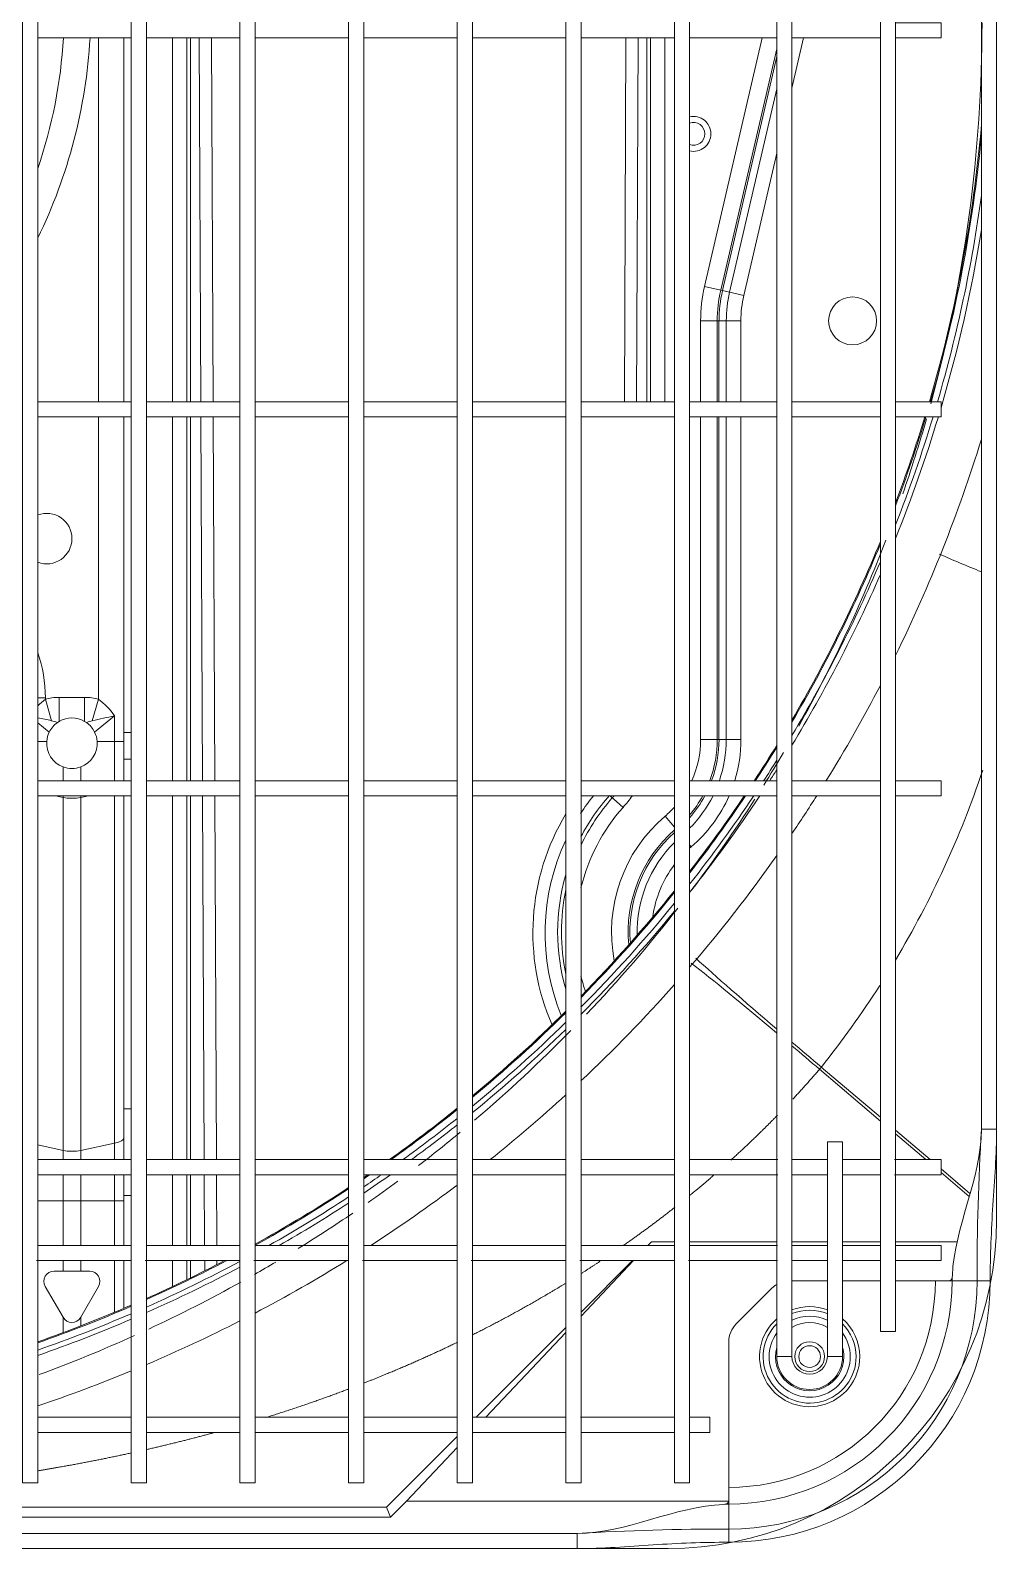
# Model space of a CAD drawing. Header units: millimetres. Extents: x 147592 to 200208, y -27981 to 8299.
# Drawn here: x 174991.9 to 175183, y -811.3 to -510.9 of the extents above; entities that cross this region are included whole.
import ezdxf

# ---------------------------------------------------------------- set-up
doc = ezdxf.new("R2010")
doc.units = ezdxf.units.MM
doc.layers.add('G-XREF-____-OTLN', color=7, linetype='Continuous', lineweight=5)
doc.layers.add('M-EQPM-____-OTLN', color=7, linetype='Continuous', lineweight=5)

# ---------------------------------------------------------------- blocks, each defined once
blk = doc.blocks.new('RUXYQ14BA - top_dwg-V198-三层给排水_消防平面图')
at = {"layer": 'G-XREF-____-OTLN'}
for p, q in [((732.83, 188.42), (732.83, -336.37)), ((735.83, -336.37), (735.83, 188.42)), ((773.32, -291.39), (773.32, 143.44)), ((586.64, -75.47), (605.13, -75.47)), ((603.63, -147.45), (603.63, -75.47)), ((608.13, -75.47), (626.63, -75.47)), ((616.13, -147.45), (616.13, -75.47)), ((629.62, -75.47), (648.12, -75.47)), ((651.12, -75.47), (669.61, -75.47)), ((672.61, -75.47), (691.1, -75.47)), ((694.1, -75.47), (712.59, -75.47)), ((707.84, -75.47), (707.84, -147.45)), ((715.59, -75.47), (732.83, -75.47)), ((735.83, -75.47), (753.33, -75.47)), ((723.48, -125.8), (732.83, -85.53)), ((722.84, -147.45), (722.84, -131.45)), ((605.13, -147.45), (586.64, -147.45)), ((626.63, -147.45), (608.13, -147.45)), ((648.12, -147.45), (629.62, -147.45)), ((669.61, -147.45), (651.12, -147.45)), ((691.1, -147.45), (672.61, -147.45)), ((712.59, -147.45), (694.1, -147.45)), ((732.83, -147.45), (715.59, -147.45)), ((753.33, -147.45), (735.83, -147.45)), ((586.64, -150.44), (605.13, -150.44)), ((608.13, -150.44), (626.63, -150.44)), ((616.13, -222.42), (616.13, -150.44)), ((629.62, -150.44), (648.12, -150.44)), ((651.12, -150.44), (669.61, -150.44)), ((672.61, -150.44), (691.1, -150.44)), ((694.1, -150.44), (712.59, -150.44)), ((715.59, -150.44), (732.83, -150.44)), ((722.84, -214.25), (722.84, -150.44)), ((735.83, -150.44), (753.33, -150.44)), ((590.52, -210.92), (590.88, -210.69)), ((595.9, -210.69), (596.26, -210.92)), ((605.13, -222.42), (586.64, -222.42)), ((626.63, -222.42), (608.13, -222.42)), ((648.12, -222.42), (629.62, -222.42)), ((669.61, -222.42), (651.12, -222.42)), ((691.1, -222.42), (672.61, -222.42)), ((712.59, -222.42), (694.1, -222.42)), ((732.83, -222.42), (715.59, -222.42)), ((753.33, -222.42), (735.83, -222.42)), ((586.64, -225.41), (605.13, -225.41)), ((608.13, -225.41), (626.63, -225.41)), ((616.13, -297.39), (616.13, -225.41)), ((629.62, -225.41), (648.12, -225.41)), ((651.12, -225.41), (669.61, -225.41)), ((672.61, -225.41), (691.1, -225.41)), ((694.1, -225.41), (712.59, -225.41)), ((715.59, -225.41), (732.83, -225.41)), ((735.83, -225.41), (753.33, -225.41)), ((605.13, -297.39), (586.64, -297.39)), ((626.63, -297.39), (608.13, -297.39)), ((648.12, -297.39), (629.62, -297.39)), ((669.61, -297.39), (651.12, -297.39)), ((691.1, -297.39), (672.61, -297.39)), ((712.59, -297.39), (694.1, -297.39)), ((732.83, -297.39), (715.59, -297.39)), ((742.83, -297.39), (735.83, -297.39)), ((753.33, -297.39), (745.83, -297.39)), ((586.64, -300.38), (605.13, -300.38)), ((608.13, -300.38), (626.63, -300.38)), ((616.13, -314.38), (616.13, -300.38)), ((629.62, -300.38), (648.12, -300.38)), ((651.12, -300.38), (669.61, -300.38)), ((672.61, -300.38), (691.1, -300.38)), ((694.1, -300.38), (712.59, -300.38)), ((715.59, -300.38), (732.83, -300.38)), ((735.83, -300.38), (742.83, -300.38)), ((745.83, -300.38), (753.33, -300.38)), ((605.13, -314.38), (586.64, -314.38)), ((626.63, -314.38), (608.13, -314.38)), ((648.12, -314.38), (629.62, -314.38)), ((669.61, -314.38), (651.12, -314.38)), ((691.1, -314.38), (672.61, -314.38)), ((712.59, -314.38), (694.1, -314.38)), ((732.83, -313.65), (715.59, -313.65)), ((732.83, -314.38), (715.59, -314.38)), ((742.83, -313.65), (735.83, -313.65)), ((742.83, -314.38), (735.83, -314.38)), ((753.33, -313.65), (745.83, -313.65)), ((753.33, -314.38), (745.83, -314.38)), ((768.5, -313.65), (756.32, -313.65)), ((586.64, -317.38), (605.13, -317.38)), ((603.63, -317.38), (603.63, -326.83)), ((608.13, -317.38), (626.63, -317.38)), ((616.13, -321.13), (616.13, -317.38)), ((629.62, -317.38), (648.12, -317.38)), ((651.12, -317.38), (669.61, -317.38)), ((672.61, -317.38), (691.1, -317.38)), ((694.1, -317.38), (712.59, -317.38)), ((704.3, -317.38), (694.1, -327.6)), ((704.5, -317.38), (694.1, -328.39)), ((715.59, -317.38), (732.83, -317.38)), ((735.83, -317.38), (742.83, -317.38)), ((745.83, -317.38), (753.33, -317.38)), ((742.83, -321.38), (735.83, -321.38)), ((753.33, -321.38), (745.83, -321.38)), ((731.87, -322.84), (724.8, -329.91)), ((691.1, -330.6), (673.38, -348.36)), ((691.1, -331.57), (675.24, -348.36)), ((605.13, -348.36), (586.64, -348.36)), ((626.63, -348.36), (608.13, -348.36)), ((648.12, -348.36), (629.62, -348.36)), ((669.61, -348.36), (651.12, -348.36)), ((691.1, -348.36), (672.61, -348.36)), ((712.59, -348.36), (694.1, -348.36)), ((586.64, -351.36), (605.13, -351.36)), ((608.13, -351.36), (626.63, -351.36)), ((629.62, -351.36), (648.12, -351.36)), ((651.12, -351.36), (669.61, -351.36)), ((672.61, -351.36), (691.1, -351.36)), ((694.1, -351.36), (712.59, -351.36)), ((669.61, -354.33), (659.59, -364.94)), ((656.41, -368.13), (655.6, -366.18)), ((283.51, -371.36), (693.35, -371.36))]:
    blk.add_line(p, q, dxfattribs=at)
at = {"layer": 'G-XREF-____-OTLN', "color": 251, "true_color": 0x666666}
for p, q in [((598.64, -75.47), (598.64, -147.45)), ((613.29, -147.45), (613.29, -75.47)), ((616.86, -75.47), (616.86, -147.45)), ((618.89, -147.45), (618.57, -75.47)), ((620.98, -75.47), (621.3, -147.45)), ((702.67, -147.45), (702.99, -75.47)), ((705.41, -75.47), (705.08, -147.45)), ((707.11, -147.45), (707.11, -75.47)), ((710.68, -75.47), (710.68, -147.45)), ((732.83, -77.62), (721.74, -125.39)), ((738.13, -75.47), (735.83, -85.38)), ((613.29, -222.42), (613.29, -150.44)), ((616.86, -150.44), (616.86, -222.42)), ((619.23, -222.42), (618.9, -150.44)), ((621.32, -150.44), (621.64, -222.42)), ((586.64, -210.96), (588.9, -212.82)), ((603.63, -212.91), (605.13, -212.91)), ((586.64, -214.65), (588.4, -214.65)), ((605.13, -218.18), (603.63, -218.18)), ((591.64, -222.42), (591.64, -219.7)), ((595.14, -222.42), (595.14, -219.7)), ((591.64, -295.58), (591.64, -225.74)), ((595.14, -225.74), (595.14, -225.41)), ((613.29, -297.39), (613.29, -225.41)), ((616.86, -225.41), (616.86, -297.39)), ((619.57, -297.39), (619.24, -225.41)), ((621.66, -225.41), (621.98, -297.39)), ((710.74, -229.43), (712.61, -231.63)), ((715.59, -235.14), (715.89, -235.5)), ((741.64, -279.08), (753.33, -289.01)), ((753.33, -289.76), (741.28, -279.52)), ((603.63, -287.37), (605.13, -287.37)), ((595.14, -295.58), (601.82, -294.13)), ((756.32, -291.56), (763.18, -297.39)), ((762.29, -297.39), (756.32, -292.31)), ((765.32, -299.21), (771.04, -304.07)), ((770.88, -304.68), (765.32, -299.96)), ((613.29, -314.38), (613.29, -300.38)), ((616.86, -300.38), (616.86, -314.38)), ((619.64, -314.38), (619.58, -300.38)), ((621.99, -300.38), (622.06, -314.38)), ((605.13, -304.48), (603.63, -304.48)), ((591.64, -319.47), (591.64, -317.38)), ((595.14, -319.47), (595.14, -317.38)), ((601.82, -327.59), (601.82, -317.38)), ((613.29, -322.49), (613.29, -317.38)), ((616.86, -317.38), (616.86, -320.78)), ((619.65, -319.39), (619.65, -317.38)), ((622.06, -317.38), (622.06, -318.17)), ((591.64, -331.62), (591.64, -328.56)), ((595.14, -330.29), (595.14, -328.56)), ((732.83, -336.37), (735.83, -336.37)), ((745.83, -336.37), (742.83, -336.37))]:
    blk.add_line(p, q, dxfattribs=at)
at = {"layer": 'G-XREF-____-OTLN', "flags": 128}
for points in [[(586.64, -361.36), (586.64, 213.41), (583.64, 213.41), (583.64, -361.36)], [(608.13, -361.36), (608.13, 213.41), (605.13, 213.41), (605.13, -361.36)], [(629.62, -361.36), (629.62, 213.41), (626.63, 213.41), (626.63, -361.36)], [(651.12, -361.36), (651.12, 213.41), (648.12, 213.41), (648.12, -361.36)], [(672.61, -361.36), (672.61, 213.41), (669.61, 213.41), (669.61, -361.36)], [(694.1, -361.36), (694.1, 213.41), (691.1, 213.41), (691.1, -361.36)], [(715.59, -361.36), (715.59, 213.41), (712.59, 213.41), (712.59, -361.36)], [(756.32, -331.37), (756.32, 183.42), (753.33, 183.42), (753.33, -331.37)]]:
    blk.add_lwpolyline(points, close=True, dxfattribs=at)
at = {"layer": 'G-XREF-____-OTLN', "color": 251, "true_color": 0x666666, "flags": 128}
for points in [[(773.32, 143.44), (776.32, 143.44), (776.32, -291.39), (773.32, -291.39)], [(729.96, -75.47), (718.54, -124.65), (721.74, -125.39), (722.08, -125.47), (732.83, -79.16)], [(723.48, -125.8), (722.08, -125.47), (726.3, -126.45), (732.83, -98.29)], [(717.76, -147.45), (717.76, -131.45), (721.05, -131.45), (721.05, -147.45)], [(721.39, -147.45), (721.39, -131.45), (721.05, -131.45)], [(722.84, -131.45), (721.39, -131.45), (725.72, -131.45), (725.72, -147.45)], [(598.64, -150.44), (598.64, -206.31), (597.4, -210.55)], [(721.05, -214.25), (717.76, -214.25), (717.76, -150.44)], [(721.05, -150.44), (721.05, -214.25), (721.39, -214.25), (721.39, -150.44)], [(725.72, -150.44), (725.72, -214.25), (721.39, -214.25), (722.84, -214.25)], [(589.38, -210.55), (588.14, -206.31), (588.14, -206.02), (586.64, -206.02)], [(595.9, -210.69), (595.9, -205.95), (590.88, -205.95), (590.88, -210.69)], [(603.63, -214.65), (601.82, -214.65), (601.82, -209.57), (597.88, -212.82)], [(601.82, -222.42), (601.82, -214.65), (598.37, -214.65)], [(590.13, -225.41), (591.64, -225.74), (591.64, -225.41)], [(595.14, -297.39), (595.14, -295.58), (595.14, -225.74), (596.65, -225.41)], [(601.82, -297.39), (601.82, -294.13), (601.82, -225.41)], [(700.29, -225.82), (699.84, -225.41), (702.41, -227.7)], [(586.64, -294.49), (591.64, -295.58), (591.64, -297.39)], [(586.64, -305.55), (591.64, -305.55), (591.64, -300.38)], [(591.64, -314.38), (591.64, -305.55), (595.14, -305.55), (595.14, -300.38)], [(603.63, -305.55), (601.82, -305.55), (601.82, -300.38)], [(595.14, -314.38), (595.14, -305.55), (601.82, -305.55), (601.82, -314.38)], [(767.5, -320.81), (767.49, -321.38), (766.77, -321.38)], [(767.49, -321.38), (772.45, -321.38), (775.05, -321.38)], [(723.34, -364.8), (723.34, -365.53), (723.34, -370.49), (723.34, -373.09)], [(693.35, -371.36), (693.35, -374.35), (283.51, -374.35), (283.51, -371.36)]]:
    blk.add_lwpolyline(points, dxfattribs=at)
at = {"layer": 'G-XREF-____-OTLN', "flags": 128}
for points in [[(756.32, -75.47), (765.32, -75.47), (765.32, -72.48), (756.32, -72.48)], [(756.32, -150.44), (765.32, -150.44), (765.32, -147.45), (756.32, -147.45)], [(603.63, -222.42), (603.63, -218.18), (603.63, -212.91), (603.63, -150.44)], [(756.32, -225.41), (765.32, -225.41), (765.32, -222.42), (756.32, -222.42)], [(603.63, -297.39), (603.63, -287.37), (603.63, -225.41)], [(745.83, -336.37), (745.83, -293.89), (742.83, -293.89), (742.83, -336.37)], [(756.32, -300.38), (765.32, -300.38), (765.32, -297.39), (756.32, -297.39)], [(603.63, -300.38), (603.63, -304.48), (603.63, -314.38)], [(712.59, -313.65), (708.02, -313.65), (707.29, -314.38), (708.02, -313.65)], [(756.32, -317.38), (765.32, -317.38), (765.32, -314.38), (756.32, -314.38)], [(589.85, -319.47), (591.64, -319.47), (595.14, -319.47), (596.92, -319.47)], [(756.32, -321.38), (764.2, -321.38), (766.77, -321.38)], [(591.66, -328.59), (591.64, -328.56), (588.12, -322.47)], [(598.65, -322.47), (595.14, -328.56), (595.12, -328.59)], [(723.34, -333.44), (723.34, -362.24), (723.33, -364.94), (659.59, -364.94), (656.41, -368.13), (330.54, -368.13)], [(715.59, -351.36), (719.59, -351.36), (719.59, -348.36), (715.59, -348.36)], [(669.61, -352.14), (655.6, -366.18), (331.34, -366.18), (326.53, -361.36)]]:
    blk.add_lwpolyline(points, dxfattribs=at)
at = {"layer": 'G-XREF-____-OTLN'}
for centre, radius in [((747.83, -131.45), 4.75), ((747.83, -131.45), 4.75), ((739.33, -336.37), 2.15)]:
    blk.add_circle(centre, radius, dxfattribs=at)
at = {"layer": 'G-XREF-____-OTLN', "color": 251, "true_color": 0x666666}
blk.add_circle((739.33, -336.37), 2.95, dxfattribs=at)
for centre, radius, start, end in [((493.43, -69.57), 103.71, 334.0001, 356.7383), ((716.34, -94.46), 3.45, 0, 102.5559), ((716.34, -94.46), 3.45, 257.4441, 0), ((493.47, -68.44), 282.44, 343.757, 352.226), ((493.47, -68.44), 283.44, 343.5571, 350.8645), ((747.83, -131.45), 30.07, 166.9279, 180), ((747.83, -131.45), 26.78, 166.9279, 180), ((747.83, -131.45), 26.43, 166.9279, 180), ((747.83, -131.45), 22.1, 166.9279, 180), ((493.47, -68.44), 283.44, 338.027, 343.1836), ((493.47, -68.44), 282.44, 338.5351, 343.1223), ((493.47, -68.44), 282.44, 329.1029, 336.9301), ((493.47, -68.44), 283.44, 328.7669, 336.4603), ((560.9, -206.02), 27.24, 360, 19.0991), ((596.88, -218.01), 14.61, 126.7634, 134.6389), ((589.89, -218.01), 14.61, 35.2865, 53.2366), ((642.55, 39.7), 255.84, 257.3763, 258.005), ((544.23, 39.7), 255.84, 281.995, 283.0085), ((697.85, -214.25), 19.91, 335.8056, 0), ((697.85, -214.25), 23.2, 339.4071, 0), ((697.85, -214.25), 23.55, 339.7234, 0), ((697.85, -214.25), 27.88, 342.9778, 0), ((493.47, -68.44), 282.44, 326.9651, 327.9379), ((493.47, -68.44), 283.44, 327.0964, 327.6168), ((591.5, -159.39), 192.01, 329.1207, 341.4874), ((730.21, -252.55), 43.22, 141.0265, 146.8687), ((730.2, -252.35), 40.72, 138.4302, 152.4638), ((730.2, -252.35), 37.15, 138.4302, 166.4091), ((677.86, -205.92), 32.83, 318.4302, 323.5647), ((697.85, -214.25), 19.91, 310.3463, 317.7729), ((493.47, -68.44), 283.44, 321.596, 326.3714), ((493.47, -68.44), 282.44, 321.8524, 326.2364), ((697.85, -214.25), 23.2, 319.8847, 331.2506), ((697.85, -214.25), 23.55, 318.8948, 331.7119), ((697.85, -214.25), 27.88, 310.3463, 336.4018), ((730.21, -252.51), 45.63, 148.9779, 203.5176), ((730.2, -252.35), 30.07, 130.3463, 190.9823), ((730.21, -252.55), 43.22, 154.8713, 202.167), ((730.2, -252.35), 26.78, 131.1266, 185.4725), ((730.2, -252.35), 26.43, 131.7853, 184.769), ((730.2, -252.35), 22.1, 130.3463, 131.3881), ((730.2, -252.35), 22.1, 142.8277, 172.363), ((730.2, -252.35), 40.72, 163.8148, 196.1852), ((493.47, -68.44), 282.44, 315.2618, 320.8781), ((493.47, -68.44), 283.44, 315.0583, 320.6303), ((730.2, -252.35), 37.15, 193.5909, 198.4961), ((591.5, -159.39), 192.01, 321.4416, 327.3636), ((493.47, -68.44), 282.44, 309.3635, 314.404), ((493.47, -68.44), 283.44, 309.198, 314.2064), ((732.52, -271.98), 11.56, 319.2903, 322.1251), ((493.47, -68.44), 282.44, 305.8467, 308.581), ((493.47, -68.44), 283.44, 306.1254, 308.4201), ((1253.25, -320.25), 480.8, 176.5586, 180.1343), ((493.47, -68.44), 283.44, 303.7919, 305.0842), ((493.47, -68.44), 282.44, 303.9277, 304.7945), ((493.47, -68.44), 282.44, 299.4538, 303.1977), ((493.47, -68.44), 283.44, 299.8096, 303.0656), ((493.47, -68.44), 282.44, 293.9515, 298.1276), ((493.47, -68.44), 283.44, 293.8617, 298.0197), ((723.34, -321.38), 40.86, 270, 0), ((723.34, -321.38), 51.71, 270, 0), ((723.34, -321.38), 49.11, 270, 0), ((723.34, -321.38), 44.15, 270, 0), ((739.33, -336.37), 9.91, 69.3273, 110.6727), ((739.33, -336.37), 9.2, 67.6576, 112.3424), ((493.47, -68.44), 282.44, 289.2609, 293.2875), ((493.47, -68.44), 283.44, 289.1903, 293.2006), ((739.33, -336.37), 9.91, 130.967, 360), ((739.33, -336.37), 9.2, 134.9085, 360), ((739.33, -336.37), 8.02, 64.15, 115.85), ((739.33, -336.37), 6.75, 58.7898, 121.2102), ((739.33, -336.37), 9.91, 0, 49.033), ((739.33, -336.37), 9.2, 0, 45.0915), ((739.33, -336.37), 8.02, 144.0711, 360), ((739.33, -336.37), 8.02, 0, 35.9289), ((739.33, -336.37), 6.75, 164.2243, 360), ((739.33, -336.37), 6.75, 0, 15.7757), ((723.34, -387.85), 22.32, 90, 91.4573), ((722.21, -851.28), 480.79, 89.8657, 93.4414)]:
    blk.add_arc(centre, radius, start, end, dxfattribs=at)
at = {"layer": 'G-XREF-____-OTLN'}
for centre, radius, start, end in [((493.43, -69.57), 98.46, 341.2091, 356.5642), ((716.34, -94.46), 2.25, 0, 109.4712), ((493.47, -68.44), 280.89, 343.6647, 355.0601), ((716.34, -94.46), 2.25, 250.5288, 0), ((493.47, -68.44), 281.09, 343.6766, 354.6091), ((747.83, -131.45), 24.99, 166.9279, 180), ((493.47, -68.44), 280.89, 339.3554, 343.0262), ((493.47, -68.44), 281.09, 339.2475, 343.0386), ((493.47, -68.44), 292.88, 333.826, 342.8392), ((588.39, -174.53), 5, 0, 110.4873), ((588.39, -174.53), 5, 249.5127, 0), ((493.47, -68.44), 280.89, 329.6362, 337.6854), ((493.47, -68.44), 281.09, 329.5667, 337.5863), ((955.21, 263.94), 480.78, 246.6872, 247.7658), ((493.47, -68.44), 292.88, 328.2839, 332.5263), ((593.39, -215.01), 5, 59.8738, 120.1262), ((593.39, -215.01), 5, 153.9883, 175.8419), ((593.39, -215.01), 5, 125.0171, 153.9883), ((593.39, -215.01), 5, 26.0117, 54.9829), ((593.39, -215.01), 5, 4.1581, 26.0117), ((593.39, -215.01), 5, 175.8419, 249.5077), ((593.39, -215.01), 5, 290.4923, 4.1581), ((697.85, -214.25), 24.99, 340.9408, 0), ((493.47, -68.44), 280.89, 326.7589, 328.4471), ((493.47, -68.44), 281.09, 326.7857, 328.3808), ((593.39, -215.01), 5, 249.5077, 290.4923), ((730.2, -252.35), 39.98, 138.4302, 154.5563), ((677.86, -205.92), 29.99, 318.4302, 319.4492), ((493.47, -68.44), 280.89, 322.2575, 326.0245), ((493.47, -68.44), 281.09, 322.2048, 326.0519), ((697.85, -214.25), 24.99, 315.2349, 333.4778), ((493.47, -68.44), 292.88, 325.8422, 327.5916), ((730.2, -252.35), 24.99, 134.8144, 181.4881), ((493.47, -68.44), 292.88, 319.3217, 324.811), ((730.2, -252.35), 39.98, 167.9616, 192.0384), ((493.47, -68.44), 280.89, 315.5823, 321.2691), ((493.47, -68.44), 281.09, 315.5407, 321.2183), ((493.47, -68.44), 292.88, 313.2358, 318.4297), ((493.47, -68.44), 280.89, 309.6238, 314.715), ((493.47, -68.44), 281.09, 309.5901, 314.6746), ((493.47, -68.44), 292.88, 308.585, 312.4358), ((493.47, -68.44), 280.89, 305.406, 308.8341), ((493.47, -68.44), 281.09, 305.4633, 308.8013), ((493.47, -68.44), 281.09, 298.9618, 303.3782), ((493.47, -68.44), 280.89, 298.9941, 303.4051), ((493.47, -68.44), 280.89, 304.141, 304.3361), ((493.47, -68.44), 281.09, 304.1134, 304.3957), ((493.47, -68.44), 292.88, 302.8911, 306.9692), ((493.47, -68.44), 280.89, 294.0922, 297.5953), ((493.47, -68.44), 281.09, 294.074, 297.6732), ((493.47, -68.44), 292.88, 297.7016, 301.7945), ((589.85, -321.47), 2, 90, 210), ((596.92, -321.47), 2, 330, 90), ((765.81, -320.32), 1.75, 343.7298, 358.0554), ((735.4, -326.37), 5, 120.9449, 135), ((493.47, -68.44), 280.89, 289.3716, 293.4239), ((493.47, -68.44), 281.09, 289.3573, 293.4062), ((593.39, -327.59), 2, 210, 330), ((493.47, -68.44), 292.88, 293.0471, 297.041), ((728.33, -333.44), 5, 135, 180), ((739.33, -336.37), 6.5, 180, 360), ((739.33, -336.37), 3.5, 180, 270), ((739.33, -336.37), 3.5, 270, 0), ((493.47, -68.44), 292.88, 288.5486, 292.411), ((722.28, -363.85), 1.75, 271.9447, 286.2701)]:
    blk.add_arc(centre, radius, start, end, dxfattribs=at)
at = {"layer": 'G-XREF-____-OTLN', "color": 251, "true_color": 0x666666}
for centre, major_axis, ratio, start_param, end_param in [((599.44, -220.08), (-14.36, 11.85), 0.536964, 5.706357, 5.933046), ((587.33, -220.08), (14.36, 11.85), 0.536964, 0.350139, 0.576828), ((599.44, -220.08), (-11.36, 9.37), 0.186691, 5.754599, 5.933046), ((587.33, -220.08), (11.36, 9.37), 0.186691, 0.350139, 0.528586), ((593.39, -225.18), (2.75, 0), 0.263393, 4.022422, 5.402356), ((743.2, -279.08), (-32.07, 27.07), 0.023917, 0.623606, 1.260427), ((741.28, -281.35), (-31.86, 27.34), 0.033084, 5.010252, 5.661238), ((743.2, -279.08), (-32.07, 27.07), 0.023917, 1.359151, 1.542472), ((741.28, -281.35), (-31.86, 27.34), 0.033084, 4.740773, 4.912678), ((598.64, -293.11), (5, 0), 0.263393, 5.402356, 6.283185), ((593.39, -295.02), (2.75, 0), 0.263393, 4.022422, 5.402356)]:
    blk.add_ellipse(centre, major_axis=major_axis, ratio=ratio, start_param=start_param, end_param=end_param, dxfattribs=at)
for points in [[(741.28, -279.52), (738.7, -282.53), (735.97, -285.45)], [(712.67, -306.83), (707.71, -310.73), (702.46, -314.39)], [(697.9, -317.49), (696.06, -318.71), (694.19, -319.9)], [(648.13, -342.77), (640.08, -345.82), (631.65, -348.44)], [(621.38, -351.44), (614.88, -353.21), (608.17, -354.75)]]:
    blk.add_open_spline(points, degree=2, dxfattribs=at)
for points, degree, knots in [([(732.95, -288.62), (731.12, -290.5), (729.23, -292.34), (726.53, -294.97), (723.71, -297.52)], 2, [0.02197506, 0.02197506, 0.02197506, 0.03125, 0.03125, 0.04476758, 0.04476758, 0.04476758]), ([(776.32, -291.39), (776.32, -293.89), (776.21, -296.39), (775.92, -301.38), (775.74, -303.88), (775.42, -308.87), (775.29, -311.37), (775.1, -316.37), (775.05, -318.87), (775.05, -321.38)], 3, [0, 0, 0, 0, 0.25, 0.25, 0.5, 0.5, 0.75, 0.75, 1, 1, 1, 1]), ([(720.33, -300.5), (718.26, -302.3), (716.12, -304.06), (715.86, -304.27), (715.61, -304.48)], 2, [0.05276469, 0.05276469, 0.05276469, 0.0625, 0.0625, 0.0636919, 0.0636919, 0.0636919]), ([(691.16, -321.78), (689.28, -322.94), (687.37, -324.06), (680.2, -328.28), (672.64, -332.06)], 2, [0.11715126, 0.11715126, 0.11715126, 0.125, 0.125, 0.1554491, 0.1554491, 0.1554491]), ([(669.65, -333.53), (663.1, -336.69), (656.26, -339.54), (653.71, -340.6), (651.13, -341.61)], 2, [0.16142613, 0.16142613, 0.16142613, 0.1875, 0.1875, 0.19777234, 0.19777234, 0.19777234]), ([(605.15, -355.42), (598.16, -356.95), (590.93, -358.23), (588.81, -358.6), (586.66, -358.96)], 2, [0.28611527, 0.28611527, 0.28611527, 0.3125, 0.3125, 0.32096682, 0.32096682, 0.32096682]), ([(723.34, -373.09), (720.83, -373.09), (718.33, -373.14), (713.33, -373.32), (710.84, -373.46), (705.84, -373.77), (703.35, -373.95), (698.35, -374.25), (695.85, -374.35), (693.35, -374.35)], 3, [0, 0, 0, 0, 0.25, 0.25, 0.5, 0.5, 0.75, 0.75, 1, 1, 1, 1])]:
    blk.add_open_spline(points, degree=degree, knots=knots, dxfattribs=at)
at = {"layer": 'G-XREF-____-OTLN'}
for points in [[(767.56, -320.38), (767.92, -310.7), (773.32, -301.07), (773.32, -291.39)], [(693.35, -371.36), (703.03, -371.36), (712.66, -365.96), (722.34, -365.6)]]:
    blk.add_open_spline(points, degree=3, dxfattribs=at)
for points, knots in [([(766.77, -321.38), (766.85, -321.38), (766.93, -321.37), (767.08, -321.33), (767.15, -321.29), (767.28, -321.2), (767.33, -321.14), (767.43, -320.99), (767.47, -320.91), (767.5, -320.81)], [0, 0, 0, 0, 0.25, 0.25, 0.5, 0.5, 0.75, 0.75, 1, 1, 1, 1]), ([(722.77, -365.53), (722.97, -365.47), (723.12, -365.38), (723.3, -365.12), (723.34, -364.97), (723.34, -364.8)], [0, 0, 0, 0, 0.5, 0.5, 1, 1, 1, 1])]:
    blk.add_open_spline(points, degree=3, knots=knots, dxfattribs=at)
blk = doc.blocks.new('RUXYQ14BA - RUXYQ14BA-V197-三层给排水_消防平面图')
at = {"layer": 'M-EQPM-____-OTLN'}
for p, q in [((-206.67, 151.74), (-206.67, 726.51)), ((-188.17, 726.51), (-188.17, 151.74)), ((-185.18, 151.74), (-185.18, 726.51)), ((-166.68, 726.51), (-166.68, 151.74)), ((-163.68, 151.74), (-163.68, 726.51)), ((-145.19, 726.51), (-145.19, 151.74)), ((-142.19, 151.74), (-142.19, 726.51)), ((-123.7, 726.51), (-123.7, 151.74)), ((-120.7, 151.74), (-120.7, 726.51)), ((-102.21, 726.51), (-102.21, 151.74)), ((-99.21, 151.74), (-99.21, 726.51)), ((-80.72, 726.51), (-80.72, 151.74)), ((-77.72, 151.74), (-77.72, 726.51)), ((-60.48, 701.52), (-60.48, 176.73)), ((-57.48, 176.73), (-57.48, 701.52)), ((-39.98, 696.52), (-39.98, 181.73)), ((-36.99, 181.73), (-36.99, 696.52)), ((-16.99, 679.5), (-16.99, 203.74)), ((-27.99, 437.62), (-27.99, 440.62)), ((-206.67, 437.62), (-188.17, 437.62)), ((-185.18, 437.62), (-166.68, 437.62)), ((-163.68, 437.62), (-145.19, 437.62)), ((-142.19, 437.62), (-123.7, 437.62)), ((-120.7, 437.62), (-102.21, 437.62)), ((-99.21, 437.62), (-80.72, 437.62)), ((-77.72, 437.62), (-60.48, 437.62)), ((-57.48, 437.62), (-39.98, 437.62)), ((-36.99, 437.62), (-27.99, 437.62)), ((-188.17, 365.65), (-206.67, 365.65)), ((-166.68, 365.65), (-185.18, 365.65)), ((-145.19, 365.65), (-163.68, 365.65)), ((-123.7, 365.65), (-142.19, 365.65)), ((-102.21, 365.65), (-120.7, 365.65)), ((-80.72, 365.65), (-99.21, 365.65)), ((-60.48, 365.65), (-77.72, 365.65)), ((-39.98, 365.65), (-57.48, 365.65)), ((-27.99, 365.65), (-36.99, 365.65)), ((-27.99, 362.65), (-27.99, 365.65)), ((-206.67, 362.65), (-188.17, 362.65)), ((-185.18, 362.65), (-166.68, 362.65)), ((-163.68, 362.65), (-145.19, 362.65)), ((-142.19, 362.65), (-123.7, 362.65)), ((-120.7, 362.65), (-102.21, 362.65)), ((-99.21, 362.65), (-80.72, 362.65)), ((-77.72, 362.65), (-60.48, 362.65)), ((-57.48, 362.65), (-39.98, 362.65)), ((-36.99, 362.65), (-27.99, 362.65)), ((-188.17, 290.68), (-206.67, 290.68)), ((-166.68, 290.68), (-185.18, 290.68)), ((-145.19, 290.68), (-163.68, 290.68)), ((-123.7, 290.68), (-142.19, 290.68)), ((-102.21, 290.68), (-120.7, 290.68)), ((-80.72, 290.68), (-99.21, 290.68)), ((-60.48, 290.68), (-77.72, 290.68)), ((-39.98, 290.68), (-57.48, 290.68)), ((-27.99, 290.68), (-36.99, 290.68)), ((-27.99, 287.68), (-27.99, 290.68)), ((-206.67, 287.68), (-188.17, 287.68)), ((-185.18, 287.68), (-166.68, 287.68)), ((-163.68, 287.68), (-145.19, 287.68)), ((-142.19, 287.68), (-123.7, 287.68)), ((-120.7, 287.68), (-102.21, 287.68)), ((-99.21, 287.68), (-80.72, 287.68)), ((-77.72, 287.68), (-60.48, 287.68)), ((-57.48, 287.68), (-39.98, 287.68)), ((-36.99, 287.68), (-27.99, 287.68)), ((-47.48, 219.21), (-50.48, 219.21)), ((-50.48, 219.21), (-50.48, 176.73)), ((-47.48, 176.73), (-47.48, 219.21)), ((-188.17, 215.71), (-206.67, 215.71)), ((-166.68, 215.71), (-185.18, 215.71)), ((-145.19, 215.71), (-163.68, 215.71)), ((-123.7, 215.71), (-142.19, 215.71)), ((-102.21, 215.71), (-120.7, 215.71)), ((-80.72, 215.71), (-99.21, 215.71)), ((-60.25, 215.71), (-77.72, 215.71)), ((-50.48, 215.71), (-57.48, 215.71)), ((-39.98, 215.71), (-47.48, 215.71)), ((-27.99, 215.71), (-37.18, 215.71)), ((-27.99, 212.71), (-27.99, 215.71)), ((-206.67, 212.71), (-188.17, 212.71)), ((-185.18, 212.71), (-166.68, 212.71)), ((-163.68, 212.71), (-145.19, 212.71)), ((-142.19, 212.71), (-123.7, 212.71)), ((-120.7, 212.71), (-102.21, 212.71)), ((-99.21, 212.71), (-80.72, 212.71)), ((-77.72, 212.71), (-60.27, 212.71)), ((-57.48, 212.71), (-50.48, 212.71)), ((-47.48, 212.71), (-39.98, 212.71)), ((-37.17, 212.71), (-27.99, 212.71)), ((-188.17, 198.72), (-206.67, 198.72)), ((-166.68, 198.72), (-185.18, 198.72)), ((-145.19, 198.72), (-163.68, 198.72)), ((-123.7, 198.72), (-142.19, 198.72)), ((-102.21, 198.72), (-120.7, 198.72)), ((-80.72, 198.72), (-99.21, 198.72)), ((-60.35, 198.72), (-77.72, 198.72)), ((-50.48, 198.72), (-57.48, 198.72)), ((-39.98, 198.72), (-47.48, 198.72)), ((-27.99, 198.72), (-37.08, 198.72)), ((-27.99, 195.72), (-27.99, 198.72)), ((-206.9, 195.72), (-188.17, 195.72)), ((-185.41, 195.72), (-166.68, 195.72)), ((-163.91, 195.72), (-145.19, 195.72)), ((-142.42, 195.72), (-123.7, 195.72)), ((-120.93, 195.72), (-102.21, 195.72)), ((-99.44, 195.72), (-80.72, 195.72)), ((-77.95, 195.72), (-60.37, 195.72)), ((-57.48, 195.72), (-50.48, 195.72)), ((-47.48, 195.72), (-39.98, 195.72)), ((-37.07, 195.72), (-27.99, 195.72)), ((-39.98, 181.73), (-36.99, 181.73)), ((-188.17, 164.73), (-206.74, 164.73)), ((-166.68, 164.73), (-185.24, 164.73)), ((-145.19, 164.73), (-163.75, 164.73)), ((-123.7, 164.73), (-142.26, 164.73)), ((-102.21, 164.73), (-120.77, 164.73)), ((-80.72, 164.73), (-99.28, 164.73)), ((-73.72, 164.73), (-77.79, 164.73)), ((-73.72, 161.74), (-73.72, 164.73)), ((-206.72, 161.74), (-188.17, 161.74)), ((-185.23, 161.74), (-166.68, 161.74)), ((-163.74, 161.74), (-145.19, 161.74)), ((-142.25, 161.74), (-123.7, 161.74)), ((-120.75, 161.74), (-102.21, 161.74)), ((-99.26, 161.74), (-80.72, 161.74)), ((-77.77, 161.74), (-73.72, 161.74)), ((-209.67, 151.74), (-206.67, 151.74)), ((-188.17, 151.74), (-185.18, 151.74)), ((-166.68, 151.74), (-163.68, 151.74)), ((-145.19, 151.74), (-142.19, 151.74)), ((-123.7, 151.74), (-120.7, 151.74)), ((-102.21, 151.74), (-99.21, 151.74)), ((-80.72, 151.74), (-77.72, 151.74)), ((-81.99, 138.74), (-532.76, 138.74))]:
    blk.add_line(p, q, dxfattribs=at)
for centre, radius, start, end in [((-304.88, 440.62), 285, 344.6683, 360), ((-304.88, 440.62), 285, 340.909, 344.0369), ((-304.88, 440.62), 285, 330.7798, 338.9551), ((-304.88, 440.62), 285, 328.0425, 329.5718), ((-304.88, 440.62), 285, 322.9734, 327.3908), ((-304.88, 440.62), 285, 316.5046, 322.0708), ((-304.88, 440.62), 285, 310.3754, 315.6019), ((-304.88, 440.62), 285, 307.5066, 309.6288), ((-304.88, 440.62), 285, 305.0251, 306.479), ((-304.88, 440.62), 285, 301.6838, 304.2785), ((-81.99, 203.74), 65, 270, 360), ((-304.88, 440.62), 285, 299.6644, 300.6563), ((-304.88, 440.62), 285, 294.9372, 299.0508), ((-304.88, 440.62), 285, 290.2101, 294.3127), ((-53.98, 176.73), 6.5, 180, 360), ((-53.98, 176.73), 3.5, 180, 270), ((-53.98, 176.73), 3.5, 270, 0)]:
    blk.add_arc(centre, radius, start, end, dxfattribs=at)
blk.add_blockref('RUXYQ14BA - top_dwg-V198-三层给排水_消防平面图', (-793.31, 513.1))

msp = doc.modelspace()

# ---------------------------------------------------------------- block references
at = {"layer": 'M-EQPM-____-OTLN', "lineweight": 80}
msp.add_blockref('RUXYQ14BA - RUXYQ14BA-V197-三层给排水_消防平面图', (175200.01, -950), dxfattribs=at)

doc.saveas('drawing.dxf')
